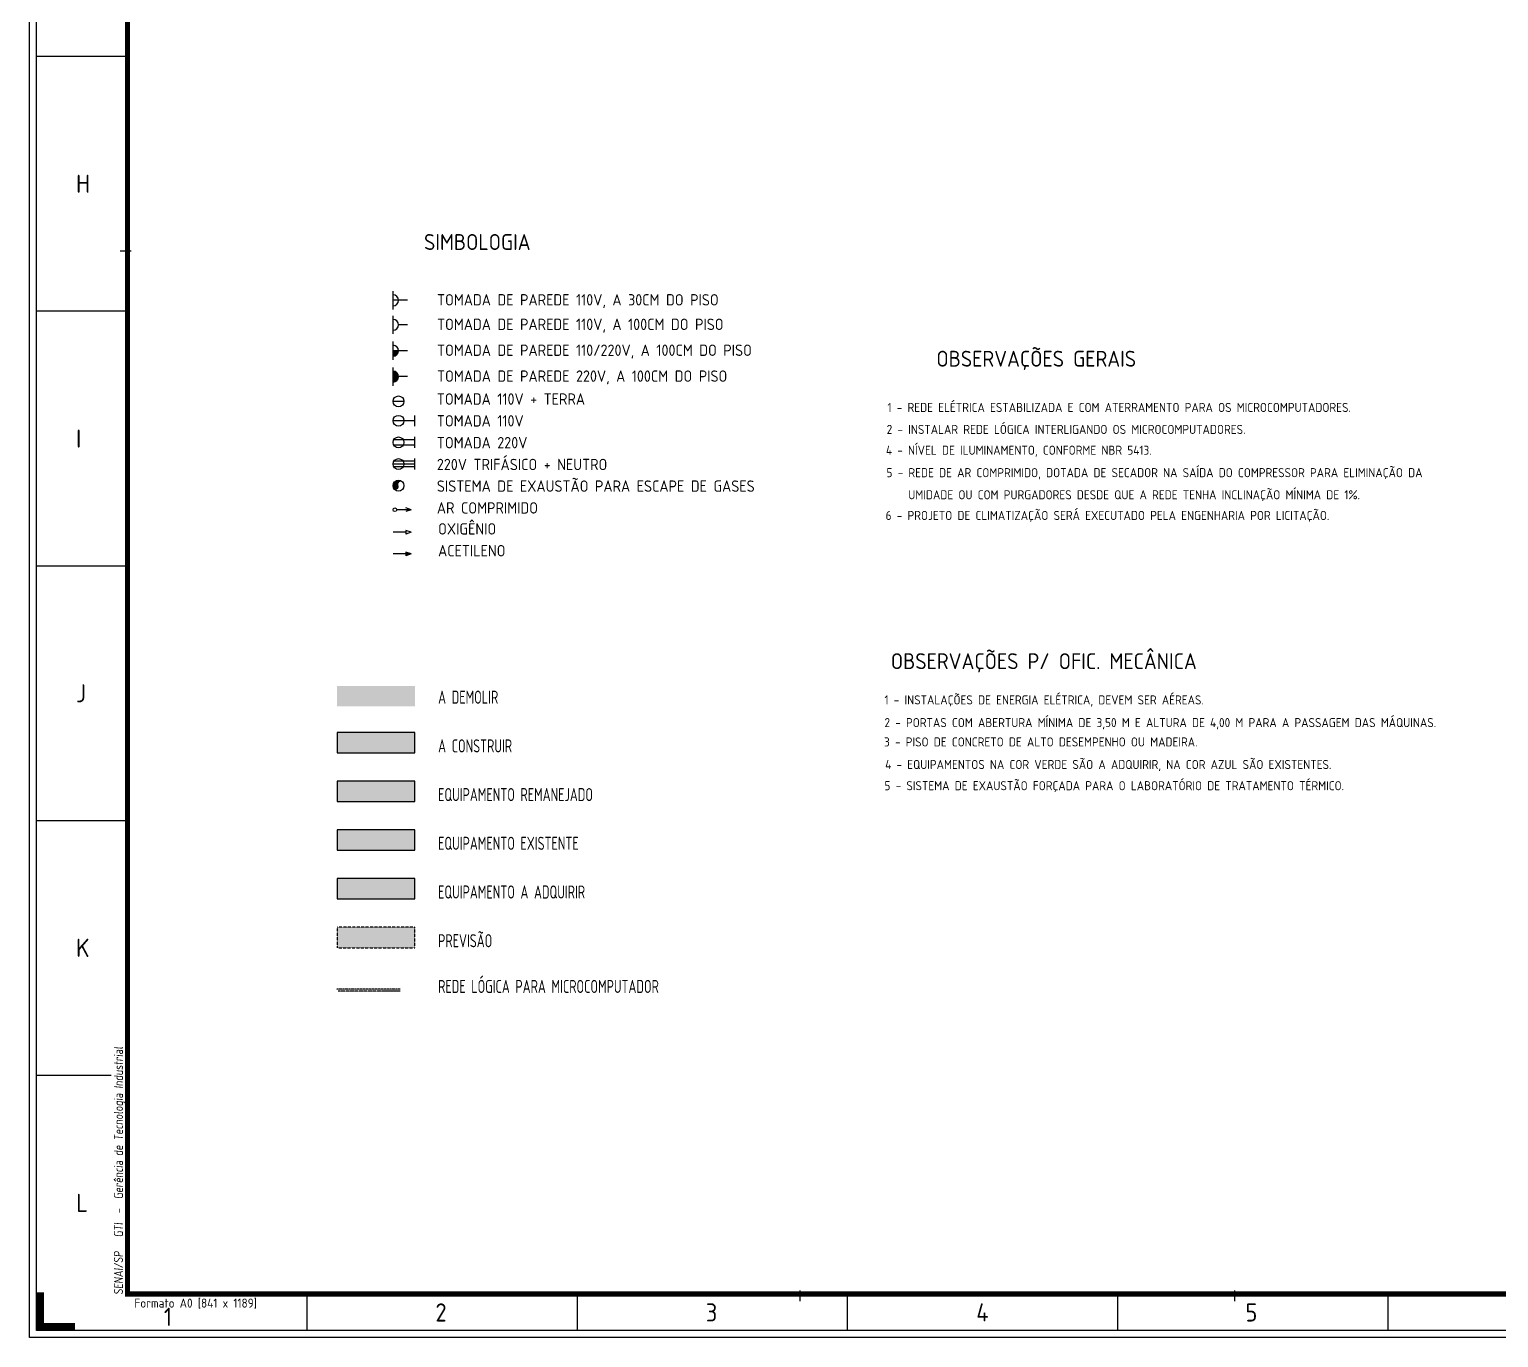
# Model space of a CAD drawing. Header units: millimetres. Extents: x 18768 to 1484868, y -11027 to 520152.
# Drawn here: x 146868 to 187274, y -11027 to 24961 of the extents above; entities that cross this region are included whole.
import ezdxf

# ---------------------------------------------------------------- set-up
doc = ezdxf.new("R2010")
doc.units = ezdxf.units.MM
for name, pattern in [('DASHDOT2', [0.5, 0.25, -0.125, 0, -0.125]), ('DIVIDE', [2.15, 1.5, -0.2, 0.05, -0.15, 0.05, -0.2]), ('HIDDEN2', [4.762499999999999, 3.175, -1.5875])]:
    doc.linetypes.add(name, pattern=pattern)
for name, color, linetype in [('025', 3, 'Continuous'), ('035', 2, 'Continuous'), ('050', 166, 'Continuous'), ('100', 176, 'Continuous'), ('L018-SIMBOLO1', 3, 'Continuous'), ('L018-SIMBOLO3', 3, 'Continuous'), ('L025-CONTORNO', 7, 'Continuous'), ('L025-IMPLANTAÇÃO', 1, 'Continuous'), ('L025-PREVISÃO', 254, 'HIDDEN2'), ('L025-TEXTO', 7, 'Continuous'), ('L035-ARRANJO-ADQUIRIR', 102, 'Continuous'), ('L035-ARRANJO-EXISTENTE', 180, 'Continuous'), ('L035-ARRANJO-REMANEJADO', 200, 'Continuous'), ('L035-TEXTO', 40, 'Continuous')]:
    doc.layers.add(name, color=color, linetype=linetype)
doc.layers.add('L035-DEMOLIÇÃO', color=40, linetype='Continuous', plot=False)
doc.styles.add('ISO-CP--18', font='isocp.shx', dxfattribs={"width": 0.75, "height": 180})
doc.styles.add('ISO-CP--25', font='isocp.shx', dxfattribs={"height": 250})
doc.styles.add('ISO-CP--35', font='isocp.shx', dxfattribs={"height": 350})
doc.styles.add('ISO-CP--50', font='isocp.shx', dxfattribs={"height": 500})

# ---------------------------------------------------------------- blocks, each defined once
blk = doc.blocks.new('A0')
at = {"layer": '025'}
for points in [[(119300, 84500), (119300, 0), (0, 0), (0, 84499.99999999999)], [(200, 84299.99999999999), (119100, 84300), (119100, 200), (200, 200)]]:
    blk.add_lwpolyline(points, close=True, dxfattribs=at)
at = {"layer": '050'}
for p, q in [((2700, 35241.99999999999), (200, 35241.99999999999)), ((2700, 28233.99999999999), (200, 28233.99999999999)), ((2700, 21225.99999999999), (200, 21225.99999999999)), ((2700, 14217.99999999998), (200, 14217.99999999998)), ((2252.897766891147, 7209.999999999983), (200, 7209.99999999998)), ((7630.999999999995, 1200), (7630.999999999995, 200)), ((15061.99999999999, 1200), (15061.99999999999, 200)), ((22493.00000000001, 1200), (22493.00000000001, 200)), ((29924, 1200), (29924, 200)), ((37354.99999999999, 1200), (37354.99999999999, 200))]:
    blk.add_line(p, q, dxfattribs=at)
at = {"layer": '100'}
for p, q in [((2500, 29900), (2800, 29900)), ((2700, 29950), (2700, 29850)), ((2700, 29935), (2700, 29865)), ((21200, 1000), (21200, 1300)), ((33150, 1000), (33150, 1300)), ((21150, 1200), (21250, 1200)), ((21165.00000000001, 1200), (21234.99999999999, 1200)), ((33100, 1200), (33200, 1200)), ((33115.00000000001, 1200), (33184.99999999999, 1200))]:
    blk.add_line(p, q, dxfattribs=at)
at = {"layer": '100', "const_width": 140}
blk.add_lwpolyline([(2700, 83299.99999999999), (118100, 83300), (118100, 1200), (2700, 1200)], close=True, dxfattribs=at)
at = {"layer": '100', "const_width": 200}
blk.add_lwpolyline([(1250, 299.9999999999955), (299.9999999999955, 299.9999999999955), (299.9999999999955, 1250)], dxfattribs=at)
at = {"layer": '025', "style": 'ISO-CP--25'}
blk.add_text('Formato A0 [841 x 1189]', height=250, dxfattribs=at).set_placement((2887.938803559041, 824.411527365578))
at = {"layer": '035', "style": 'ISO-CP--35', "oblique": 5, "width": 0.9}
blk.add_text('SENAI/SP   GTI  -  Gerência de Tecnologia Industrial', height=250, rotation=90, dxfattribs=at).set_placement((2574.235134419996, 1180.071598928998))
at = {"layer": '050', "style": 'ISO-CP--50'}
for s, p in [('H', (1283.410516553977, 31491.60427523762)), ('I', (1283.410516553977, 24480.82499909783)), ('J', (1283.410516553977, 17476.59330120918)), ('K', (1283.410516553977, 10472.36093438128)), ('L', (1287.083242478275, 3458.169708073183)), ('1', (3698.849723376588, 322.0417984152391)), ('2', (11167.16557667962, 443.1005390922337)), ('3', (18604.12613423298, 443.1005390922337)), ('4', (26041.08669178633, 443.1005390922337)), ('5', (33444.62529288751, 443.1005390922337))]:
    blk.add_text(s, height=500, dxfattribs=at).set_placement(p)

msp = doc.modelspace()

# ---------------------------------------------------------------- hatches: boundary and pattern name
at = {"layer": 'L018-SIMBOLO1'}
for points in [[(157018.9648390968, 16121.56258294143), (156868.9648390968, 16121.56258294145), (156868.9648390968, 15971.56258294143, 0.4142135623730666)], [(156868.9648390968, 15559.6660047656), (156868.9648390968, 15259.6660047656, 1)]]:
    msp.add_hatch(color=256, dxfattribs=at).paths.add_polyline_path(points)
at = {"layer": 'L018-SIMBOLO3'}
h = msp.add_hatch(color=180, dxfattribs=at)
edge = h.paths.add_edge_path()
edge.add_arc((157018.9648390968, 12409.65330708225), 150, 45.00000000001572, 224.9999999999922)
edge.add_arc((156943.9648390968, 12378.58728990427), 81.17941502192944, 247.4999999999859, 382.5000000000141)
edge.add_arc((157093.9648390968, 12440.71932426025), 81.17941502192713, 67.50000000002387, 202.499999999995, ccw=False)
at = {"layer": 'L025-IMPLANTAÇÃO'}
msp.add_hatch(color=256, dxfattribs=at).paths.add_polyline_path([(155332.5367754765, 5623.429886486847), (155332.5367754765, 5059.535663106974), (157468.9648390968, 5059.535663106974), (157468.9648390968, 5623.429886486847)])
at = {"layer": 'L025-PREVISÃO'}
msp.add_hatch(color=256, dxfattribs=at).paths.add_polyline_path([(155332.5367754765, 263.9496982516866), (155332.5367754765, -299.9445251282013), (157468.9648390968, -299.9445251282159), (157468.9648390968, 263.9496982516721)])
at = {"layer": 'L035-ARRANJO-ADQUIRIR'}
msp.add_hatch(color=256, dxfattribs=at).paths.add_polyline_path([(155332.5367754765, 1603.819745310466), (155332.5367754765, 1039.925521930592), (157468.9648390968, 1039.925521930592), (157468.9648390968, 1603.819745310466)])
at = {"layer": 'L035-ARRANJO-EXISTENTE'}
msp.add_hatch(color=256, dxfattribs=at).paths.add_polyline_path([(155332.5367754765, 2943.68979236926), (155332.5367754765, 2379.795568989372), (157468.9648390968, 2379.795568989372), (157468.9648390968, 2943.68979236926)])
at = {"layer": 'L035-ARRANJO-REMANEJADO'}
msp.add_hatch(color=256, dxfattribs=at).paths.add_polyline_path([(155332.5367754765, 4283.559839428053), (155332.5367754765, 3719.665616048165), (157468.9648390968, 3719.665616048165), (157468.9648390968, 4283.559839428053)])
at = {"layer": 'L035-DEMOLIÇÃO'}
msp.add_hatch(color=256, dxfattribs=at).paths.add_polyline_path([(155332.5367754765, 6901.848407024067), (155332.5367754765, 6337.954183644193), (157468.9648390968, 6337.954183644193), (157468.9648390968, 6901.848407024067)])

# ---------------------------------------------------------------- linework, layer by layer
at = {"layer": 'L018-SIMBOLO1'}
for p, q in [((156868.9648390968, 17258.12323823659), (156868.9648390968, 17758.12323823659)), ((157268.9648390968, 17508.12323823659), (156868.9648390968, 17508.12323823659)), ((156868.9648390968, 16583.45916111727), (156868.9648390968, 17083.45916111727)), ((157268.9648390968, 16833.45916111727), (157018.9648390968, 16833.45916111727)), ((156868.9648390968, 15871.56258294143), (156868.9648390968, 16371.56258294143)), ((157268.9648390968, 16121.56258294143), (156868.9648390968, 16121.56258294143)), ((156868.9648390968, 15159.6660047656), (156868.9648390968, 15659.6660047656)), ((157268.9648390968, 15409.6660047656), (157018.9648390968, 15409.6660047656)), ((157168.9648390968, 14728.47593012336), (156868.9648390968, 14728.47593012336)), ((157468.9648390968, 14194.15799459803), (156868.9648390968, 14194.15799459803)), ((157468.9648390968, 14044.15799459803), (157468.9648390968, 14344.15799459803)), ((157468.9648390968, 13449.32338901563), (157468.9648390968, 13749.32338901563)), ((157468.9648390968, 13674.32338901563), (156889.0610285291, 13674.32338901563)), ((157468.9648390968, 13524.32338901563), (156889.0610285291, 13524.32338901563)), ((157468.9648390968, 13004.48834804894), (156868.9648390968, 13004.48834804894)), ((157468.9648390968, 13079.48834804894), (156889.0610285291, 13079.48834804894)), ((157468.9648390968, 12854.48834804894), (157468.9648390968, 13154.48834804894)), ((157468.9648390968, 12929.48834804894), (156889.0610285291, 12929.48834804894))]:
    msp.add_line(p, q, dxfattribs=at)
at = {"layer": 'L018-SIMBOLO1', "color": 4, "linetype": 'DASHDOT2'}
msp.add_line((157068.7905141909, -1443.821305919773, -79.4901077540483), (155312.5798668642, -1443.821305919788), dxfattribs=at)
at = {"layer": 'L018-SIMBOLO1', "color": 6, "linetype": 'DIVIDE'}
msp.add_line((157068.7905141909, -1493.821305908132, -79.55717623000245), (155362.5798668642, -1493.821305908132, -3.478021559029372), dxfattribs=at)
at = {"layer": 'L018-SIMBOLO1'}
for centre in [(157018.9648390968, 14728.47593012336), (157018.9648390968, 14194.15799459803), (157018.9648390968, 13599.32338901563), (157018.9648390968, 13004.48834804894)]:
    msp.add_circle(centre, 150, dxfattribs=at)
for centre in [(156868.9648390968, 17508.12323823659), (156868.9648390968, 16833.45916111727), (156868.9648390968, 16121.56258294143), (156868.9648390968, 15409.6660047656)]:
    msp.add_arc(centre, 150, 270, 90, dxfattribs=at)
at = {"layer": 'L018-SIMBOLO3'}
for p, q in [((157368.9648390968, 11745.07703652838), (156968.9648390968, 11745.07703652838)), ((157368.9648390968, 11745.07703652838), (157218.9648390968, 11795.07703652838)), ((157368.9648390968, 11745.07703652838), (157218.9648390968, 11695.07703652838)), ((157218.9648390968, 11129.29631405283), (156868.9648390968, 11129.29631405283)), ((157368.9648390968, 11129.29631405283), (157218.9648390968, 11179.29631405283)), ((157218.9648390968, 11179.29631405283), (157218.9648390968, 11079.29631405283)), ((157368.9648390968, 11129.29631405283), (157218.9648390968, 11079.29631405283)), ((157218.9648390968, 10531.43777452328), (156868.9648390968, 10531.43777452328)), ((157218.9648390968, 10581.43777452328), (157218.9648390968, 10481.43777452328)), ((157368.9648390968, 10531.43777452328), (157218.9648390968, 10581.43777452328)), ((157368.9648390968, 10531.43777452328), (157218.9648390968, 10481.43777452328))]:
    msp.add_line(p, q, dxfattribs=at)
msp.add_lwpolyline([(157368.9648390968, 10531.43777452331, 0, 100, 0), (157218.9648390968, 10531.43777452331, 100, 100, 0)], format="xyseb", dxfattribs=at)
at = {"layer": 'L018-SIMBOLO3', "color": 180}
msp.add_circle((157018.9648390968, 12409.65330708225), 150, dxfattribs=at)
at = {"layer": 'L018-SIMBOLO3'}
msp.add_circle((156918.9648390968, 11745.07703652838), 50, dxfattribs=at)
at = {"layer": 'L025-IMPLANTAÇÃO'}
msp.add_lwpolyline([(155332.5367754765, 5059.535663106974), (157468.9648390968, 5059.535663106974), (157468.9648390968, 5623.429886486847), (155332.5367754765, 5623.429886486847)], close=True, dxfattribs=at)
at = {"layer": 'L025-PREVISÃO'}
msp.add_lwpolyline([(155332.5367754765, -299.9445251282013), (157468.9648390968, -299.9445251282013), (157468.9648390968, 263.9496982516721), (155332.5367754765, 263.9496982516721)], close=True, dxfattribs=at)
at = {"layer": 'L035-ARRANJO-ADQUIRIR'}
msp.add_lwpolyline([(155332.5367754765, 1039.925521930592), (157468.9648390968, 1039.925521930592), (157468.9648390968, 1603.819745310466), (155332.5367754765, 1603.819745310466)], close=True, dxfattribs=at)
at = {"layer": 'L035-ARRANJO-EXISTENTE'}
msp.add_lwpolyline([(155332.5367754765, 2379.795568989386), (157468.9648390968, 2379.795568989386), (157468.9648390968, 2943.68979236926), (155332.5367754765, 2943.68979236926)], close=True, dxfattribs=at)
at = {"layer": 'L035-ARRANJO-REMANEJADO'}
msp.add_lwpolyline([(155332.5367754765, 3719.66561604818), (157468.9648390968, 3719.66561604818), (157468.9648390968, 4283.559839428053), (155332.5367754765, 4283.559839428053)], close=True, dxfattribs=at)

# ---------------------------------------------------------------- block references
at = {"layer": 'L025-CONTORNO'}
msp.add_blockref('A0', (146868.2903143028, -11026.87661946694), dxfattribs=at)

# ---------------------------------------------------------------- texts
at = {"layer": 'L025-TEXTO', "style": 'ISO-CP--25'}
for s, height, p in [('TOMADA DE PAREDE 110V, A 30CM DO PISO', 312.5, (158078.4401072546, 17365.63638832746)), ('TOMADA DE PAREDE 110V, A 100CM DO PISO', 312.5, (158078.4401072546, 16690.97231120814)), ('TOMADA DE PAREDE 110/220V, A 100CM DO PISO', 312.5, (158078.4401072546, 15979.07573303231)), ('TOMADA DE PAREDE 220V, A 100CM DO PISO', 312.5, (158078.4401072546, 15267.17915485648)), ('TOMADA 110V + TERRA', 312.5, (158074.2865909597, 14636.0669310845)), ('1 - REDE ELÉTRICA ESTABILIZADA E COM ATERRAMENTO PARA OS MICROCOMPUTADORES.', 250, (170466.8645628449, 14435.51380874311)), ('TOMADA 110V', 312.5, (158074.2865909597, 14036.0669310845)), ('2 - INSTALAR REDE LÓGICA INTERLIGANDO OS MICROCOMPUTADORES.', 250, (170445.0201272708, 13831.58158356488)), ('TOMADA 220V', 312.5, (158074.2865909597, 13436.0669310845)), ('4 - NÍVEL DE ILUMINAMENTO, CONFORME NBR 5413.', 250, (170423.9869416594, 13259.84143776905)), ('220V TRIFÁSICO + NEUTRO', 312.5, (158074.2865909597, 12836.0669310845)), ('5 - REDE DE AR COMPRIMIDO, DOTADA DE SECADOR NA SAÍDA DO COMPRESSOR PARA ELIMINAÇÃO DA', 250, (170439.44346492, 12641.94835855869)), ('SISTEMA DE EXAUSTÃO PARA ESCAPE DE GASES', 312.5, (158074.2865909597, 12241.23189011787)), ('UMIDADE OU COM PURGADORES DESDE QUE A REDE TENHA INCLINAÇÃO MÍNIMA DE 1%.', 250, (171039.1554853434, 12033.86316112305)), ('AR COMPRIMIDO', 312.5, (158074.2865909597, 11641.23189011787)), ('6 - PROJETO DE CLIMATIZAÇÃO SERÁ EXECUTADO PELA ENGENHARIA POR LICITAÇÃO.', 250, (170415.8724322673, 11464.31930732359)), ('OXIGÊNIO', 312.5, (158107.9530839745, 11064.2477783931)), ('ACETILENO', 312.5, (158107.9530839745, 10464.2477783931)), ('1 - INSTALAÇÕES DE ENERGIA ELÉTRICA, DEVEM SER AÉREAS.', 250, (170384.1748359523, 6391.222300165813)), ('2 - PORTAS COM ABERTURA MÍNIMA DE 3,50 M E ALTURA DE 4,00 M PARA A PASSAGEM DAS MÁQUINAS.', 250, (170384.1748359523, 5766.508735253374)), ('3 - PISO DE CONCRETO DE ALTO DESEMPENHO OU MADEIRA.', 250, (170371.67949405, 5234.365009528323)), ('4 - EQUIPAMENTOS NA COR VERDE SÃO A ADQUIRIR, NA COR AZUL SÃO EXISTENTES.', 250, (170403.0271858792, 4613.764467661109)), ('5 - SISTEMA DE EXAUSTÃO FORÇADA PARA O LABORATÓRIO DE TRATAMENTO TÉRMICO.', 250, (170383.8062997182, 4030.825812821291))]:
    msp.add_text(s, height=height, dxfattribs=at).set_placement(p)
at = {"layer": 'L025-TEXTO', "style": 'ISO-CP--18', "width": 0.75}
for s, p in [('A DEMOLIR', (158108.8454750387, 6410.794028691482)), ('A CONSTRUIR', (158108.8454750387, 5070.923981632688)), ('EQUIPAMENTO REMANEJADO', (158108.8454750387, 3731.053934573894)), ('EQUIPAMENTO EXISTENTE', (158108.8454750387, 2391.183887515101)), ('EQUIPAMENTO A ADQUIRIR', (158108.8454750387, 1051.313840456307)), ('PREVISÃO', (158108.8454750387, -288.5562066024868)), ('REDE LÓGICA PARA MICROCOMPUTADOR', (158108.8454750387, -1546.092483399843))]:
    msp.add_text(s, height=360, dxfattribs=at).set_placement(p)
at = {"layer": 'L035-TEXTO', "style": 'ISO-CP--35'}
for s, p in [('SIMBOLOGIA', (157721.9215681238, 18892.91848296631)), ('OBSERVAÇÕES GERAIS', (171811.9257019844, 15682.38068511545)), ('OBSERVAÇÕES P/ OFIC. MECÂNICA', (170558.9256369911, 7362.044343579633))]:
    msp.add_text(s, height=437.5, dxfattribs=at).set_placement(p)

doc.saveas('drawing.dxf')
